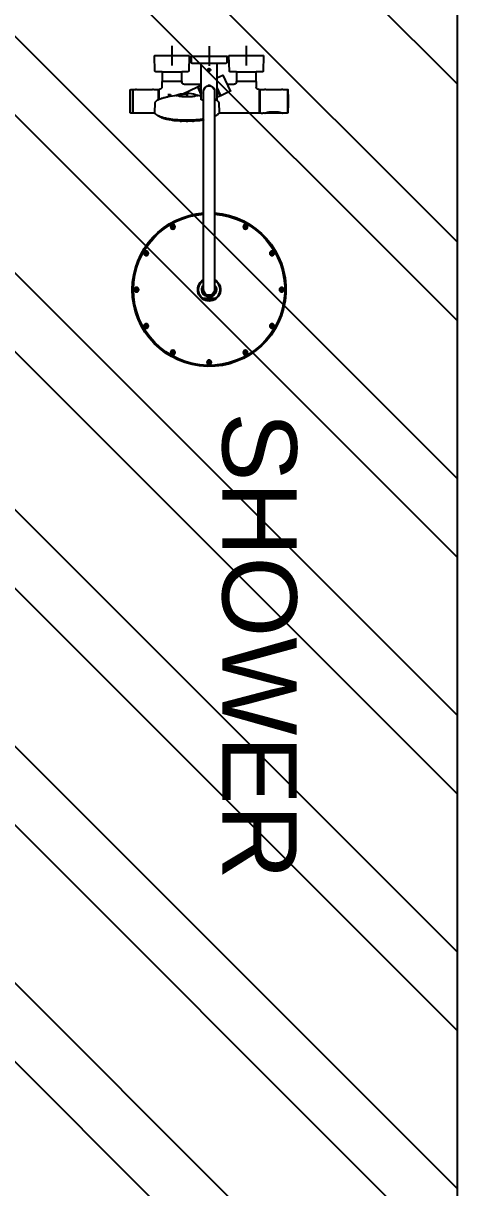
# Model space of a CAD drawing. Header units: centimetres. Extents: x -10658 to 14823, y -5448 to 3597.
# Drawn here: x -407.5 to -319.9, y 1234.8 to 1469.6 of the extents above; entities that cross this region are included whole.
import ezdxf

# ---------------------------------------------------------------- set-up
doc = ezdxf.new("R2010")
doc.units = ezdxf.units.CM
doc.header["$LTSCALE"] = 100
doc.header["$MEASUREMENT"] = 0
for name, color, linetype in [('A0-01 FLOOR PLANS$0$BATH FIXTURES', 85, 'Continuous'), ('A0-01 FLOOR PLANS$0$TEXT', 3, 'Continuous'), ('DIM IN', 1, 'Continuous'), ('HATCH', 8, 'Continuous'), ('SOURROUNDING$0$KERBSTONE', 11, 'Continuous')]:
    doc.layers.add(name, color=color, linetype=linetype)
doc.styles.add('A0-01 FLOOR PLANS$0$ART-PS-1', font='arial.ttf', dxfattribs={"height": 20})

# ---------------------------------------------------------------- blocks, each defined once
blk = doc.blocks.new('SOURROUNDING')
at = {"layer": 'SOURROUNDING$0$KERBSTONE', "lineweight": 13}
h = blk.add_hatch(dxfattribs=at)
h.set_pattern_fill('AR-HBONE', color=252, scale=5, angle=90)
h.paths.add_polyline_path([(-175, 1001.39), (-180.24, 999.4), (-175, 1003.26), (-175, 1910.07), (-189.19, 1904.68), (-175, 1915.15), (-175, 1965.25), (-177.79, 1965.57), (-175, 1966.16), (-175, 2515.31), (-190.95, 2509.26), (-175, 2521.02), (-175, 2569.63), (-179.55, 2570.15), (-175, 2571.11), (-175, 2808), (-890, 2808), (-890, 3028), (-1810, 3028), (-1810, 2511.19), (-1925, 2511.19), (-1925, 1979.72), (-1810, 1979.72), (-1810, 775), (-3028, 775), (-3028, 650), (-2728, 650), (-2448, 650), (-2428, 650), (-1382.07, 650), (-1382.07, 25), (-1257.59, 25), (-1257.07, 25), (-857.07, 25), (-732.07, 25), (-732.07, 668), (-175, 668)])
h.paths.add_polyline_path([(-1685, 828), (-1685, 2129.72), (-1770, 2129.72), (-1770, 2361.19), (-1685, 2361.19), (-1685, 2748), (-1220, 2748), (-1220, 2683), (-890, 2683), (-300, 2683), (-300, 788), (-590, 788), (-590, 793), (-817, 793), (-817, 713), (-1286.12, 713), (-1287.5, 828)], flags=16)
h.paths.add_polyline_path([(-1798.23, 1621.66), (-1726.11, 1621.66), (-1726.11, 1641.16), (-1798.23, 1641.16)], flags=16)
h.paths.add_polyline_path([(-1563.97, 2964.65), (-999.2, 2964.65), (-999.2, 3018.34), (-1563.97, 3018.34)], flags=16)
blk = doc.blocks.new('A0-01 FLOOR PLANS$0$Bath_ShowerHead_D-31_01')
for p, q in [((-7.5, 0.08), (-7.5, -3.92)), ((0, 0), (0, -4)), ((7.5, 0.08), (7.5, -3.92)), ((-11, -1.97), (-10.92, -5.04)), ((-4.05, -1.92), (-10.95, -1.92)), ((-5.5, -1.92), (-9.5, -1.92)), ((-4.08, -5.04), (-4, -1.97)), ((-3.55, -2.02), (-3.55, -3.4)), ((3.53, -2), (-3.53, -2)), ((2, -2), (-2, -2)), ((3.55, -3.4), (3.55, -2.02)), ((4, -1.97), (4.08, -5.04)), ((10.95, -1.92), (4.05, -1.92)), ((9.5, -1.92), (5.5, -1.92)), ((10.92, -5.04), (11, -1.97)), ((-3.45, -3.5), (3.45, -3.5)), ((-1.57, -3.5), (-1.57, -10.83)), ((-0.17, -4.82), (-0.09, -4.67)), ((-0.09, -4.67), (0.09, -4.67)), ((0.09, -4.67), (0.17, -4.82)), ((1.57, -10.83), (1.57, -3.5)), ((-5.5, -5.22), (-9.5, -5.22)), ((-9.43, -5.22), (-9.43, -7.1)), ((-5.57, -7.1), (-5.57, -5.22)), ((-4.31, -9.04), (-2.83, -5.87)), ((-1.57, -6.4), (-2.76, -5.85)), ((-0.09, -4.97), (-0.17, -4.82)), ((0.09, -4.97), (-0.09, -4.97)), ((0.17, -4.82), (0.09, -4.97)), ((9.5, -5.22), (5.5, -5.22)), ((5.57, -5.22), (5.57, -7.1)), ((9.43, -7.1), (9.43, -5.22)), ((-15.89, -13.37), (-15.89, -8.87)), ((-14.94, -8.72), (-15.74, -8.72)), ((-14.42, -8.77), (-14.62, -8.77)), ((-11.62, -8.77), (-14.42, -8.77)), ((-11.42, -8.77), (-11.62, -8.77)), ((-10.24, -8.72), (-11.1, -8.72)), ((-10.22, -8.74), (-10.22, -13.5)), ((-10.15, -9.32), (-10.22, -9.32)), ((-10.22, -9.35), (-10.15, -9.35)), ((-10.15, -13.5), (-10.15, -8.74)), ((-9.99, -8.72), (-10.13, -8.72)), ((-9.5, -7.14), (-9.5, -8.22)), ((-9.48, -7.12), (-5.52, -7.12)), ((-5.5, -7.26), (-5.5, -7.14)), ((-3.68, -7.69), (-5.06, -7.69)), ((-4.28, -9.11), (-2.38, -10)), ((-1.57, -8.37), (-2.31, -9.97)), ((-2.2, -10.05), (-1.57, -8.69)), ((-1.1, -9.12), (-1.1, -13.17)), ((-0.2, -7.97), (-0.25, -8)), ((-0.25, -8), (0.25, -8)), ((-0.25, -8), (-0.25, -8.05)), ((-0.2, -7.97), (0.2, -7.97)), ((-0.2, -8.05), (-0.2, -7.97)), ((0.25, -8), (0.2, -7.97)), ((0.2, -8.05), (0.2, -7.97)), ((0.25, -8.05), (0.25, -8)), ((1.1, -13.17), (1.1, -9.12)), ((5.06, -7.69), (1.57, -7.69)), ((2.18, -8.15), (1.57, -7.86)), ((2.2, -8.19), (1.57, -9.55)), ((1.57, -9.75), (2.28, -8.22)), ((2.23, -8.32), (2.17, -8.29)), ((5.46, -9.68), (2.31, -8.21)), ((5.5, -7.14), (5.5, -7.26)), ((5.52, -7.12), (9.48, -7.12)), ((9.5, -8.22), (9.5, -7.14)), ((10.13, -8.72), (10, -8.72)), ((10.15, -8.74), (10.15, -10.74)), ((10.23, -10.77), (10.23, -8.74)), ((11.1, -8.72), (10.25, -8.72)), ((11.62, -8.78), (11.43, -8.77)), ((14.42, -8.78), (11.62, -8.78)), ((14.42, -8.78), (11.62, -8.78)), ((14.42, -8.78), (14.42, -8.78)), ((14.62, -8.77), (14.42, -8.78)), ((15.75, -8.72), (14.95, -8.72)), ((15.35, -8.72), (15.35, -13.52)), ((15.9, -8.87), (15.9, -13.37)), ((-10.15, -9.94), (-10.22, -9.94)), ((-10.22, -10.53), (-10.15, -10.53)), ((-10.15, -11.71), (-10.22, -11.71)), ((-2.28, -9.9), (-2.17, -9.95)), ((-2.18, -10.09), (-1.57, -10.38)), ((-1.96, -11.55), (-2.02, -13.28)), ((2.45, -9.98), (2.44, -10.04)), ((2.46, -9.96), (2.45, -9.98)), ((2.7, -9.83), (2.7, -9.99)), ((4.45, -9.48), (4.45, -10.04)), ((4.45, -10.04), (4.45, -10.09)), ((4.45, -10.09), (4.45, -10.19)), ((4.47, -10.14), (4.47, -10.19)), ((4.5, -9.6), (4.5, -9.65)), ((4.5, -9.67), (4.5, -9.65)), ((4.5, -10.17), (4.5, -9.67)), ((5.86, -9.73), (5.83, -9.72)), ((6.5, -10.04), (6.5, -9.98)), ((7.77, -9.74), (7.77, -10.08)), ((8.32, -9.74), (7.77, -9.74)), ((10.23, -9.57), (10.15, -9.49)), ((10.96, -13.28), (10.9, -11.55)), ((-15.74, -13.52), (-14.94, -13.52)), ((-14.8, -13.52), (-11.23, -13.52)), ((-14.01, -13.32), (-14.01, -13.32)), ((-14.01, -13.32), (-12.02, -13.32)), ((-12.02, -13.32), (-12.02, -13.32)), ((-11.09, -13.52), (-10.82, -13.52)), ((-10.51, -13.52), (-10.24, -13.52)), ((-10.22, -12.3), (-10.15, -12.3)), ((-10.15, -12.89), (-10.22, -12.89)), ((-10.22, -12.92), (-10.15, -12.92)), ((-10.13, -13.52), (-1.97, -13.52)), ((-1.1, -13.17), (-1.1, -45.07)), ((1.1, -45.07), (1.1, -13.17)), ((10.91, -13.52), (15.75, -13.52)), ((-7.39, -36.42), (-7.54, -36.51)), ((-7.54, -36.51), (-7.49, -36.59)), ((-7.49, -36.59), (-7.34, -36.51)), ((-7.39, -36.23), (-7.47, -36.28)), ((-7.47, -36.28), (-7.39, -36.42)), ((-7.43, -36.45), (-7.38, -36.54)), ((-7.33, -36.33), (-7.42, -36.38)), ((-7.3, -36.37), (-7.39, -36.23)), ((-7.34, -36.51), (-7.25, -36.66)), ((-7.31, -36.56), (-7.22, -36.51)), ((-7.15, -36.29), (-7.3, -36.37)), ((-7.21, -36.43), (-7.26, -36.35)), ((-7.25, -36.46), (-7.1, -36.37)), ((-7.17, -36.61), (-7.25, -36.46)), ((-7.25, -36.66), (-7.17, -36.61)), ((-7.1, -36.37), (-7.15, -36.29)), ((7.15, -36.29), (7.1, -36.37)), ((7.1, -36.37), (7.25, -36.46)), ((7.3, -36.37), (7.15, -36.29)), ((7.25, -36.46), (7.17, -36.61)), ((7.17, -36.61), (7.25, -36.66)), ((7.26, -36.35), (7.21, -36.43)), ((7.22, -36.51), (7.31, -36.56)), ((7.25, -36.66), (7.34, -36.51)), ((7.39, -36.23), (7.3, -36.37)), ((7.42, -36.38), (7.33, -36.33)), ((7.34, -36.51), (7.49, -36.59)), ((7.38, -36.54), (7.43, -36.45)), ((7.47, -36.28), (7.39, -36.23)), ((7.39, -36.42), (7.47, -36.28)), ((7.54, -36.51), (7.39, -36.42)), ((7.49, -36.59), (7.54, -36.51)), ((-12.84, -41.65), (-12.89, -41.73)), ((-12.89, -41.73), (-12.75, -41.82)), ((-12.7, -41.73), (-12.84, -41.65)), ((-12.75, -41.82), (-12.83, -41.97)), ((-12.83, -41.97), (-12.75, -42.02)), ((-12.74, -41.7), (-12.79, -41.79)), ((-12.77, -41.86), (-12.69, -41.91)), ((-12.75, -42.02), (-12.66, -41.87)), ((-12.61, -41.58), (-12.7, -41.73)), ((-12.58, -41.74), (-12.67, -41.69)), ((-12.66, -41.87), (-12.51, -41.95)), ((-12.53, -41.63), (-12.61, -41.58)), ((-12.61, -41.78), (-12.53, -41.63)), ((-12.46, -41.87), (-12.61, -41.78)), ((-12.61, -41.9), (-12.56, -41.81)), ((-12.51, -41.95), (-12.46, -41.87)), ((12.61, -41.78), (12.46, -41.87)), ((12.46, -41.87), (12.51, -41.95)), ((12.51, -41.95), (12.66, -41.87)), ((12.61, -41.58), (12.53, -41.63)), ((12.53, -41.63), (12.61, -41.78)), ((12.56, -41.81), (12.61, -41.9)), ((12.67, -41.69), (12.58, -41.74)), ((12.7, -41.73), (12.61, -41.58)), ((12.66, -41.87), (12.75, -42.02)), ((12.69, -41.91), (12.77, -41.86)), ((12.84, -41.65), (12.7, -41.73)), ((12.79, -41.79), (12.74, -41.7)), ((12.75, -41.82), (12.89, -41.73)), ((12.83, -41.97), (12.75, -41.82)), ((12.75, -42.02), (12.83, -41.97)), ((12.89, -41.73), (12.84, -41.65)), ((-1.1, -45.07), (-1.1, -49.12)), ((1.1, -49.12), (1.1, -45.07)), ((-14.86, -49.07), (-14.86, -49.17)), ((-14.69, -49.07), (-14.86, -49.07)), ((-14.86, -49.17), (-14.69, -49.17)), ((-14.74, -49.07), (-14.74, -49.17)), ((-14.69, -48.9), (-14.69, -49.07)), ((-14.59, -48.9), (-14.69, -48.9)), ((-14.59, -49.02), (-14.69, -49.02)), ((-14.69, -49.17), (-14.69, -49.34)), ((-14.69, -49.22), (-14.59, -49.22)), ((-14.59, -49.07), (-14.59, -48.9)), ((-14.42, -49.07), (-14.59, -49.07)), ((-14.59, -49.17), (-14.42, -49.17)), ((-14.59, -49.34), (-14.59, -49.17)), ((-14.54, -49.17), (-14.54, -49.07)), ((-14.42, -49.17), (-14.42, -49.07)), ((-2.2, -49.79), (-2.2, -48.45)), ((-1.3, -47.42), (-1.1, -47.42)), ((1.1, -47.42), (1.3, -47.42)), ((2.2, -48.45), (2.2, -49.79)), ((14.59, -49.07), (14.42, -49.07)), ((14.42, -49.07), (14.42, -49.17)), ((14.42, -49.17), (14.59, -49.17)), ((14.54, -49.07), (14.54, -49.17)), ((14.69, -48.9), (14.59, -48.9)), ((14.59, -48.9), (14.59, -49.07)), ((14.69, -49.02), (14.59, -49.02)), ((14.59, -49.17), (14.59, -49.34)), ((14.59, -49.22), (14.69, -49.22)), ((14.69, -49.07), (14.69, -48.9)), ((14.86, -49.07), (14.69, -49.07)), ((14.69, -49.34), (14.69, -49.17)), ((14.69, -49.17), (14.86, -49.17)), ((14.74, -49.17), (14.74, -49.07)), ((14.86, -49.17), (14.86, -49.07)), ((-14.69, -49.34), (-14.59, -49.34)), ((-1.01, -50.82), (-1.3, -50.82)), ((-0.9, -50.82), (-1.01, -50.82)), ((0.9, -50.82), (-0.9, -50.82)), ((-0.45, -50.32), (-0.57, -50.32)), ((-0.45, -50.32), (0.45, -50.32)), ((0.57, -50.32), (0.45, -50.32)), ((1.01, -50.82), (0.9, -50.82)), ((1.3, -50.82), (1.01, -50.82)), ((14.59, -49.34), (14.69, -49.34)), ((-12.75, -56.22), (-12.83, -56.27)), ((-12.83, -56.27), (-12.75, -56.42)), ((-12.69, -56.33), (-12.77, -56.38)), ((-12.66, -56.37), (-12.75, -56.22)), ((-12.51, -56.29), (-12.66, -56.37)), ((-12.56, -56.43), (-12.61, -56.34)), ((-12.46, -56.37), (-12.51, -56.29)), ((12.51, -56.29), (12.46, -56.37)), ((12.66, -56.37), (12.51, -56.29)), ((12.61, -56.34), (12.56, -56.43)), ((12.75, -56.22), (12.66, -56.37)), ((12.77, -56.38), (12.69, -56.33)), ((12.83, -56.27), (12.75, -56.22)), ((12.75, -56.42), (12.83, -56.27)), ((-12.75, -56.42), (-12.89, -56.51)), ((-12.89, -56.51), (-12.84, -56.59)), ((-12.84, -56.59), (-12.7, -56.51)), ((-12.79, -56.45), (-12.74, -56.54)), ((-12.7, -56.51), (-12.61, -56.66)), ((-12.67, -56.55), (-12.58, -56.5)), ((-12.61, -56.46), (-12.46, -56.37)), ((-12.53, -56.61), (-12.61, -56.46)), ((-12.61, -56.66), (-12.53, -56.61)), ((12.46, -56.37), (12.61, -56.46)), ((12.61, -56.46), (12.53, -56.61)), ((12.53, -56.61), (12.61, -56.66)), ((12.58, -56.5), (12.67, -56.55)), ((12.61, -56.66), (12.7, -56.51)), ((12.7, -56.51), (12.84, -56.59)), ((12.74, -56.54), (12.79, -56.45)), ((12.89, -56.51), (12.75, -56.42)), ((12.84, -56.59), (12.89, -56.51)), ((-7.49, -61.65), (-7.54, -61.73)), ((-7.54, -61.73), (-7.39, -61.82)), ((-7.34, -61.73), (-7.49, -61.65)), ((-7.39, -61.82), (-7.47, -61.96)), ((-7.47, -61.96), (-7.39, -62.01)), ((-7.38, -61.7), (-7.43, -61.79)), ((-7.42, -61.86), (-7.33, -61.91)), ((-7.39, -62.01), (-7.3, -61.87)), ((-7.25, -61.58), (-7.34, -61.73)), ((-7.22, -61.73), (-7.31, -61.68)), ((-7.3, -61.87), (-7.15, -61.95)), ((-7.26, -61.89), (-7.21, -61.81)), ((-7.17, -61.63), (-7.25, -61.58)), ((-7.25, -61.78), (-7.17, -61.63)), ((-7.1, -61.87), (-7.25, -61.78)), ((-7.15, -61.95), (-7.1, -61.87)), ((7.25, -61.78), (7.1, -61.87)), ((7.1, -61.87), (7.15, -61.95)), ((7.15, -61.95), (7.3, -61.87)), ((7.25, -61.58), (7.17, -61.63)), ((7.17, -61.63), (7.25, -61.78)), ((7.21, -61.81), (7.26, -61.89)), ((7.31, -61.68), (7.22, -61.73)), ((7.34, -61.73), (7.25, -61.58)), ((7.3, -61.87), (7.39, -62.01)), ((7.33, -61.91), (7.42, -61.86)), ((7.49, -61.65), (7.34, -61.73)), ((7.43, -61.79), (7.38, -61.7)), ((7.39, -61.82), (7.54, -61.73)), ((7.47, -61.96), (7.39, -61.82)), ((7.39, -62.01), (7.47, -61.96)), ((7.54, -61.73), (7.49, -61.65)), ((-0.05, -63.71), (-0.22, -63.71)), ((-0.22, -63.71), (-0.22, -63.81)), ((-0.22, -63.81), (-0.05, -63.81)), ((-0.1, -63.71), (-0.1, -63.81)), ((0.05, -63.54), (-0.05, -63.54)), ((-0.05, -63.54), (-0.05, -63.71)), ((0.05, -63.66), (-0.05, -63.66)), ((-0.05, -63.81), (-0.05, -63.98)), ((-0.05, -63.86), (0.05, -63.86)), ((-0.05, -63.98), (0.05, -63.98)), ((0.05, -63.71), (0.05, -63.54)), ((0.22, -63.71), (0.05, -63.71)), ((0.05, -63.81), (0.22, -63.81)), ((0.05, -63.98), (0.05, -63.81)), ((0.1, -63.81), (0.1, -63.71)), ((0.22, -63.81), (0.22, -63.71))]:
    blk.add_line(p, q)
for centre, radius in [((0, -4.82), 0.246), ((0, -4.82), 0.18), ((-7.32, -36.44), 0.45), ((-7.32, -36.44), 0.41), ((7.32, -36.44), 0.45), ((7.32, -36.44), 0.41), ((-12.68, -41.8), 0.45), ((-12.68, -41.8), 0.41), ((12.68, -41.8), 0.45), ((12.68, -41.8), 0.41), ((-14.64, -49.12), 0.45), ((-14.64, -49.12), 0.41), ((14.64, -49.12), 0.45), ((14.64, -49.12), 0.41), ((-12.68, -56.44), 0.45), ((-12.68, -56.44), 0.41), ((12.68, -56.44), 0.45), ((12.68, -56.44), 0.41), ((-7.32, -61.8), 0.45), ((-7.32, -61.8), 0.41), ((0, -63.76), 0.45), ((0, -63.76), 0.41), ((7.32, -61.8), 0.45), ((7.32, -61.8), 0.41)]:
    blk.add_circle(centre, radius)
for centre, radius, start, end in [((-10.95, -1.97), 0.05, 90, 181.5), ((-4.05, -1.97), 0.05, 358.5, 90), ((-3.53, -2.02), 0.02, 90, 180), ((3.53, -2.02), 0.02, 0, 90), ((4.05, -1.97), 0.05, 90, 181.5), ((10.95, -1.97), 0.05, 358.5, 90), ((-3.45, -3.4), 0.1, 180, 270), ((0, -4.82), 0.3, 255, 195), ((3.45, -3.4), 0.1, 270, 0), ((-10.77, -5.04), 0.15, 181.5, 268.1235), ((-7.5, 94.76), 100, 268.1235, 268.854), ((-7.5, 94.76), 100, 271.146, 271.8765), ((-4.23, -5.04), 0.15, 271.8765, 358.5), ((-2.78, -5.89), 0.05, 65, 155), ((4.23, -5.04), 0.15, 181.5, 268.1235), ((7.5, 94.76), 100, 268.1235, 268.854), ((7.5, 94.76), 100, 271.146, 271.8765), ((10.77, -5.04), 0.15, 271.8765, 358.5), ((84.08, -11.12), 100, 178.7132, 181.2877), ((-15.74, -8.87), 0.15, 90.4837, 180.0005), ((-14.49, -6.71), 2.06, 259.3919, 261.1025), ((-14.43, -6.33), 2.44, 260.7742, 265.5339), ((-11.61, -6.33), 2.44, 274.4645, 279.2276), ((-11.51, -6.98), 1.78, 279.0316, 280.3594), ((-10.24, -8.74), 0.02, 0, 90), ((-10.13, -8.74), 0.02, 90, 180), ((-10, -8.22), 0.5, 270.4238, 359.5853), ((-9.48, -7.14), 0.02, 90, 180), ((-9.41, -7.1), 0.02, 180, 270), ((-5.59, -7.1), 0.02, 270, 0), ((-5.52, -7.14), 0.02, 0, 90), ((-5.06, -7.26), 0.444, 181.5907, 267.0077), ((-4.26, -9.06), 0.05, 155, 245), ((0, -9.12), 1.13, 102.7838, 191.5041), ((0, -9.12), 1.1, 0, 180), ((0, -9.12), 1.13, 0, 77.1991), ((0, -9.12), 1.13, 347.0955, 0), ((2.18, -8.27), 0.02, 155, 245), ((2.17, -8.18), 0.03, 335, 65), ((2.3, -8.23), 0.02, 65, 155), ((5.06, -7.26), 0.444, 271.3582, 358.5138), ((5.52, -7.14), 0.02, 90, 180), ((5.59, -7.1), 0.02, 180, 270), ((9.41, -7.1), 0.02, 270, 0), ((9.48, -7.14), 0.02, 0, 90), ((10, -8.22), 0.497, 180.2837, 270.0504), ((10.13, -8.74), 0.02, 0, 90), ((10.25, -8.74), 0.02, 90, 180), ((11.1, -8.77), 0.0505, 46.9195, 89.7895), ((11.61, -6.44), 2.33, 260.4502, 265.432), ((11.23, -8.77), 0.0307, 68.4365, 95.6982), ((14.44, -6.44), 2.33, 274.5661, 279.5519), ((14.82, -8.77), 0.0307, 84.3084, 113.464), ((14.95, -8.77), 0.0505, 90.2105, 133.0804), ((15.75, -8.87), 0.15, 359.9994, 90.499), ((-84.07, -11.12), 100, 358.7126, 1.287), ((-2.36, -9.95), 0.05, 245, 335), ((-2.17, -10.06), 0.03, 155, 245), ((-2.18, -9.97), 0.02, 335, 65), ((-1.53, -10.83), 0.03, 180, 262.9292), ((0, 1.55), 12.5, 262.9292, 264.9514), ((0, 1.55), 12.5, 275.0486, 277.0708), ((1.53, -10.83), 0.03, 277.0708, 0), ((-1.86, 11.13), 21.49, 279.1725, 281.6283), ((2.77, -9.83), 0.0688, 110.5785, 179.6732), ((4.52, -9.6), 0.02, 89.4549, 180), ((4.47, -14.33), 4.75, 70.3229, 89.4549), ((4.74, -17.38), 7.73, 81.8576, 85.6981), ((6.18, -10.01), 0.0683, 17.0873, 69.4893), ((6.18, -10.03), 0.0688, 27.4358, 69.422), ((10.8, 11.12), 21.49, 258.3745, 263.3006), ((-15.74, -13.37), 0.15, 179.9997, 270.0108), ((-14.01, -15.69), 2.36, 89.9874, 113.2654), ((-14.81, -13.47), 0.0472, 176.4407, 249.6056), ((-14.04, -15.57), 2.19, 89.1588, 110.5651), ((-12.02, -15.69), 2.36, 66.7399, 90.0119), ((-12.03, -15.83), 2.45, 70.5873, 89.6922), ((-11.22, -13.47), 0.0475, 288.6919, 2.8285), ((-10.77, -14.08), 0.56, 94.061, 94.739), ((-10.82, -13.51), 0.0147, 276.3407, 278.3544), ((-10.66, -15.82), 2.3, 86.2644, 93.6304), ((-10.66, -16.5), 2.98, 87.2513, 90.9598), ((-10.48, -12.57), 0.953, 267.5377, 268.1419), ((-10.51, -13.5), 0.0168, 261.4715, 263.6935), ((-10.52, -13.61), 0.0874, 84.5355, 86.4641), ((-10.24, -13.5), 0.02, 270, 0), ((-10.13, -13.5), 0.02, 180, 270), ((15.75, -13.37), 0.15, 269.9564, 0), ((4.8, -6.63), 8.53, 269.8368, 272.5731), ((4.93, -2.23), 12.92, 271.1539, 273.6573), ((5.2, -2.65), 12.48, 272.5174, 275.0502), ((5.51, -3.42), 11.7, 273.8933, 276.5191), ((5.86, -4.52), 10.57, 275.3173, 278.1182), ((6.26, -5.88), 9.16, 276.8331, 279.913), ((6.72, -7.42), 7.57, 278.4883, 282.0418), ((7.09, -8.34), 6.6, 280.5691, 283.982), ((0, -49.12), 15.5, 94.0697, 0), ((0, -49.12), 15.32, 94.1175, 0), ((0, -49.12), 15.3, 94.123, 0), ((0, -49.12), 15.29, 94.1256, 0), ((0, -49.12), 15.27, 94.131, 0), ((0, -49.12), 15.5, 0, 85.9303), ((0, -49.12), 15.32, 0, 85.8825), ((0, -49.12), 15.3, 0, 85.877), ((0, -49.12), 15.29, 0, 85.8744), ((0, -49.12), 15.27, 0, 85.869), ((0, -49.12), 2.3, 169.228, 190.772), ((0, -49.12), 2.3, 162.9301, 169.228), ((0, -49.12), 2.3, 118.5719, 162.9284), ((-2.17, -48.45), 0.03, 162.9301, 180), ((0, -49.12), 2.15, 127.2488, 232.7512), ((0, -49.12), 1.47, 138.4433, 0), ((0, -49.12), 1.35, 144.5691, 0), ((0, -49.12), 1.33, 145.7987, 244.4562), ((0, -49.12), 2.15, 124.3637, 127.2488), ((0, -49.12), 2.15, 120.7723, 124.3637), ((0, -49.12), 1.1, 180, 0), ((0, -49.12), 1.33, 295.5438, 34.2013), ((0, -49.12), 2.3, 17.0716, 61.4281), ((0, -49.12), 2.15, 55.6363, 59.2277), ((0, -49.12), 1.47, 0, 41.5567), ((0, -49.12), 1.35, 0, 35.4309), ((0, -49.12), 2.15, 52.7512, 55.6363), ((0, -49.12), 2.15, 307.2488, 52.7512), ((0, -49.12), 2.3, 10.772, 17.0699), ((2.17, -48.45), 0.03, 0, 17.0699), ((0, -49.12), 2.3, 349.228, 10.772), ((0, -49.12), 2.3, 190.772, 197.0699), ((-2.17, -49.79), 0.03, 180, 197.0699), ((0, -49.12), 2.3, 197.0716, 342.9284), ((0, -49.12), 2.15, 232.7512, 235.6363), ((0, -49.12), 2.15, 235.6363, 304.3637), ((0, -49.12), 2.15, 304.3637, 307.2488), ((0, -49.12), 2.3, 342.9301, 349.228), ((2.17, -49.79), 0.03, 342.9301, 0)]:
    blk.add_arc(centre, radius, start, end)
for centre, major_axis, ratio, start_param, end_param in [((-5.06, -7.19), (0, 0.5), 1, 3.091409, 3.141593), ((2.72, -9.83), (0.02, 0), 0.241922, 3.141593, 3.167236), ((4.47, -14.05), (-4.73, 0), 0.970296, 4.728297, 5.086392), ((4.47, -14.22), (4.73, 0), 0.970296, 1.196063, 1.554861), ((4.47, -14.24), (4.73, 0), 0.970296, 1.196793, 1.554888), ((-2.17, -48.45), (-0.0287, 0.0088), 0.989207, 0, 0.288551), ((2.17, -48.45), (-0.0287, -0.0088), 0.989207, 2.853042, 3.141593), ((-2.17, -49.79), (-0.0287, -0.0088), 0.989207, 5.994634, 6.283185), ((2.17, -49.79), (0.0287, -0.0088), 0.989207, 0, 0.288551)]:
    blk.add_ellipse(centre, major_axis=major_axis, ratio=ratio, start_param=start_param, end_param=end_param)
for points, degree, knots in [([(-14.87, -8.73), (-14.88, -8.73), (-14.91, -8.73), (-14.93, -8.72), (-14.93, -8.72), (-14.94, -8.72), (-14.94, -8.72), (-14.94, -8.72), (-14.95, -8.72)], 3, [0, 0, 0, 0, 0.245741, 0.69191, 0.916224, 0.957728, 0.982787, 1, 1, 1, 1]), ([(-11.1, -8.72), (-11.1, -8.72), (-11.11, -8.72), (-11.11, -8.72), (-11.11, -8.72), (-11.12, -8.72), (-11.15, -8.73), (-11.18, -8.73), (-11.19, -8.74)], 3, [0, 0, 0, 0, 0.015565, 0.048335, 0.127827, 0.377073, 0.755534, 1, 1, 1, 1]), ([(-1.44, -10.86), (-1.47, -10.88), (-1.56, -10.94), (-1.67, -11.03), (-1.78, -11.13), (-1.87, -11.25), (-1.94, -11.39), (-1.95, -11.49), (-1.96, -11.55)], 3, [0.5801674, 0.5801674, 0.5801674, 0.5801674, 0.6259358, 0.696701, 0.7574415, 0.8282146, 0.9090569, 1, 1, 1, 1]), ([(-1.57, -10.56), (-1.58, -10.52), (-1.6, -10.44), (-1.63, -10.37), (-1.63, -10.34)], 3, [0.5121966, 0.5121966, 0.5121966, 0.5121966, 0.6261046, 0.7145426, 0.7145426, 0.7145426, 0.7145426]), ([(2.44, -10.04), (2.44, -10.06), (2.44, -10.08), (2.45, -10.1), (2.45, -10.1)], 3, [0, 0, 0, 0, 0.0633839, 0.1139324, 0.1139324, 0.1139324, 0.1139324]), ([(2.45, -9.97), (2.45, -9.97), (2.45, -9.97), (2.45, -9.97), (2.45, -9.98), (2.45, -9.98), (2.45, -9.98)], 5, [0.49842013, 0.49842013, 0.49842013, 0.49842013, 0.49842013, 0.49842013, 0.50000075, 0.51157507, 0.51157507, 0.51157507, 0.51157507, 0.51157507, 0.51157507]), ([(2.7, -9.8), (2.7, -9.81), (2.66, -9.82), (2.59, -9.85), (2.52, -9.88), (2.48, -9.92), (2.47, -9.94), (2.46, -9.94)], 3, [0.4254993, 0.4254993, 0.4254993, 0.4254993, 0.4526311, 0.5889127, 0.7344681, 0.8892637, 0.9254156, 0.9254156, 0.9254156, 0.9254156]), ([(2.62, -9.91), (2.62, -9.91), (2.62, -9.91), (2.62, -9.89), (2.63, -9.87), (2.67, -9.85), (2.68, -9.84), (2.69, -9.84)], 3, [0.4958252, 0.4958252, 0.4958252, 0.4958252, 0.5, 0.5, 0.5625, 0.5625, 0.58796867, 0.58796867, 0.58796867, 0.58796867]), ([(4.47, -10.19), (4.23, -10.19), (3.98, -10.18), (3.65, -10.16), (3.54, -10.15), (3.34, -10.13), (3.25, -10.12), (3.08, -10.09), (3, -10.08), (2.87, -10.05), (2.81, -10.03), (2.68, -9.99), (2.63, -9.96), (2.62, -9.92)], 3, [0, 0, 0, 0, 0.125, 0.125, 0.1875, 0.1875, 0.25, 0.25, 0.3125, 0.3125, 0.375, 0.375, 0.4856991, 0.4856991, 0.4856991, 0.4856991]), ([(2.7, -9.87), (2.66, -9.89), (2.65, -9.91), (2.65, -9.94), (2.66, -9.96), (2.67, -9.98)], 3, [0.4257206, 0.4257206, 0.4257206, 0.4257206, 0.5, 0.5, 0.5536818, 0.5536818, 0.5536818, 0.5536818]), ([(4.45, -9.48), (4.45, -9.47), (4.45, -9.47), (4.44, -9.47), (4.44, -9.46), (4.44, -9.46), (4.43, -9.46), (4.42, -9.45), (4.41, -9.45), (4.4, -9.45), (4.4, -9.45), (4.4, -9.45)], 3, [0, 0, 0, 0, 0.059506, 0.159563, 0.245992, 0.329643, 0.42315, 0.565802, 0.784627, 0.970374, 1, 1, 1, 1]), ([(6.32, -9.92), (6.32, -9.94), (6.31, -9.95), (6.26, -9.98), (6.23, -10), (6.14, -10.03), (6.08, -10.05), (5.95, -10.08), (5.87, -10.09), (5.61, -10.13), (5.41, -10.15), (4.96, -10.18), (4.72, -10.19), (4.47, -10.19)], 3, [0.5117194, 0.5117194, 0.5117194, 0.5117194, 0.5625, 0.5625, 0.625, 0.625, 0.6875, 0.6875, 0.75, 0.75, 0.875, 0.875, 1, 1, 1, 1]), ([(4.55, -9.65), (4.54, -9.65), (4.54, -9.65), (4.53, -9.65), (4.52, -9.65), (4.51, -9.65), (4.5, -9.66), (4.5, -9.66), (4.5, -9.67), (4.5, -9.67), (4.5, -9.67)], 3, [0, 0, 0, 0, 0.076286, 0.279716, 0.508547, 0.661979, 0.772982, 0.883151, 0.998032, 1, 1, 1, 1]), ([(5.39, -9.67), (5.53, -9.68), (5.67, -9.7), (5.87, -9.73), (5.95, -9.74), (6.08, -9.77), (6.14, -9.79), (6.23, -9.82), (6.26, -9.84), (6.31, -9.87), (6.32, -9.89), (6.32, -9.91), (6.32, -9.91), (6.32, -9.91)], 3, [0.1647399, 0.1647399, 0.1647399, 0.1647399, 0.25, 0.25, 0.3125, 0.3125, 0.375, 0.375, 0.4375, 0.4375, 0.5, 0.5, 0.5032189, 0.5032189, 0.5032189, 0.5032189]), ([(6.27, -9.97), (6.29, -9.96), (6.3, -9.94), (6.3, -9.91), (6.29, -9.89), (6.24, -9.86), (6.21, -9.84), (6.11, -9.81), (6.06, -9.79), (5.93, -9.77), (5.85, -9.75), (5.68, -9.73), (5.6, -9.72), (5.5, -9.71)], 3, [0.4482744, 0.4482744, 0.4482744, 0.4482744, 0.5, 0.5, 0.5625, 0.5625, 0.625, 0.625, 0.6875, 0.6875, 0.75, 0.75, 0.8100245, 0.8100245, 0.8100245, 0.8100245]), ([(5.89, -9.73), (5.88, -9.73), (5.88, -9.73), (5.87, -9.73), (5.85, -9.72), (5.83, -9.72), (5.83, -9.72)], 3, [0.74785872, 0.74785872, 0.74785872, 0.74785872, 0.75028089, 0.75154772, 0.75733642, 0.76181543, 0.76181543, 0.76181543, 0.76181543]), ([(6.5, -9.98), (6.49, -9.96), (6.48, -9.93), (6.44, -9.89), (6.37, -9.85), (6.27, -9.81), (6.15, -9.78), (6.02, -9.75), (5.93, -9.74), (5.89, -9.73)], 3, [0, 0, 0, 0, 0.131987, 0.281792, 0.449255, 0.586344, 0.733125, 0.889496, 1, 1, 1, 1]), ([(6.18, -9.91), (6.17, -9.91), (6.17, -9.91), (6.14, -9.89), (6.11, -9.87), (6.08, -9.86)], 3, [0.0968, 0.0968, 0.0968, 0.0968, 0.125, 0.125, 0.2392713, 0.2392713, 0.2392713, 0.2392713]), ([(6.24, -10), (6.24, -10), (6.24, -9.98), (6.22, -9.95), (6.21, -9.93), (6.2, -9.93)], 3, [0, 0, 0, 0, 0.094437, 0.572572, 1, 1, 1, 1]), ([(6.49, -10.09), (6.49, -10.09), (6.5, -10.08), (6.5, -10.06), (6.5, -10.04)], 3, [0.8927078, 0.8927078, 0.8927078, 0.8927078, 0.923572, 1, 1, 1, 1]), ([(6.5, -10.05), (6.5, -10.05), (6.5, -10.05), (6.5, -10.05), (6.5, -10.04)], 3, [0.49985456, 0.49985456, 0.49985456, 0.49985456, 0.499857717, 0.505184623, 0.505184623, 0.505184623, 0.505184623]), ([(10.9, -11.55), (10.9, -11.5), (10.89, -11.42), (10.84, -11.3), (10.79, -11.21), (10.73, -11.15), (10.66, -11.07), (10.55, -10.97), (10.39, -10.86), (10.2, -10.76), (9.98, -10.66), (9.72, -10.56), (9.43, -10.47), (9.11, -10.39), (8.73, -10.3), (8.46, -10.25), (8.29, -10.22)], 3, [0, 0, 0, 0, 0.076639, 0.140286, 0.191004, 0.231676, 0.270773, 0.344619, 0.422888, 0.492029, 0.569644, 0.657173, 0.731485, 0.813325, 0.902766, 1, 1, 1, 1]), ([(-2.02, -13.28), (-2.02, -13.33), (-2.02, -13.41), (-1.98, -13.52), (-1.93, -13.61), (-1.87, -13.68), (-1.78, -13.78), (-1.63, -13.9), (-1.4, -14.04), (-1.21, -14.13), (-1.1, -14.18), (-1.1, -14.18)], 3, [0, 0, 0, 0, 0.0201993, 0.0389749, 0.0548851, 0.0680309, 0.0803254, 0.1107287, 0.1406106, 0.1698338, 0.17045, 0.17045, 0.17045, 0.17045]), ([(-1.32, -14.07), (-1.31, -14.08), (-1.26, -14.12), (-1.19, -14.18), (-1.13, -14.22), (-1.1, -14.23)], 3, [0.320972, 0.320972, 0.320972, 0.320972, 0.3458905, 0.4291154, 0.4686404, 0.4686404, 0.4686404, 0.4686404]), ([(1.1, -14.73), (1.24, -14.75), (1.56, -14.8), (2.13, -14.86), (2.83, -14.92), (3.61, -14.96), (4.4, -14.97), (5.2, -14.96), (5.99, -14.93), (6.68, -14.88), (7.29, -14.81), (7.82, -14.74), (8.33, -14.65), (8.79, -14.56), (9.2, -14.46), (9.54, -14.36), (9.83, -14.26), (10.07, -14.17), (10.25, -14.08), (10.41, -14), (10.55, -13.92), (10.66, -13.83), (10.76, -13.74), (10.84, -13.65), (10.91, -13.54), (10.96, -13.42), (10.96, -13.33), (10.96, -13.28)], 3, [0.3258306, 0.3258306, 0.3258306, 0.3258306, 0.3501234, 0.3796535, 0.4187131, 0.4577747, 0.4968356, 0.5358975, 0.5749598, 0.6140192, 0.6433242, 0.6726312, 0.7025236, 0.7336544, 0.7594589, 0.7859554, 0.810673, 0.8325632, 0.8516356, 0.8676157, 0.8855409, 0.9055164, 0.9198472, 0.9366347, 0.9558872, 0.9776111, 1, 1, 1, 1]), ([(9.45, -14.51), (9.54, -14.48), (9.71, -14.41), (9.92, -14.31), (10.09, -14.21), (10.19, -14.14), (10.24, -14.09), (10.26, -14.08)], 3, [0, 0, 0, 0, 0.132302, 0.2916949, 0.4034734, 0.5149699, 0.5620238, 0.5620238, 0.5620238, 0.5620238]), ([(1.1, -14.9), (1.11, -14.9), (1.32, -14.94), (1.73, -15), (2.38, -15.07), (3.08, -15.13), (3.77, -15.15), (4.24, -15.16), (4.47, -15.16)], 5, [0.90399804, 0.90399804, 0.90399804, 0.90399804, 0.90399804, 0.90399804, 0.90625, 0.9375, 0.96875, 1, 1, 1, 1, 1, 1]), ([(1.88, -15), (1.88, -15), (1.88, -15.01), (1.89, -15.02), (1.9, -15.03), (1.91, -15.04), (1.91, -15.04), (1.92, -15.05), (1.93, -15.05), (1.95, -15.05), (1.98, -15.06), (1.99, -15.06), (2, -15.06)], 3, [0, 0, 0, 0, 0.078849, 0.165941, 0.23991, 0.304842, 0.36235, 0.422637, 0.520357, 0.766738, 0.969433, 1, 1, 1, 1]), ([(2, -15.06), (2.01, -15.06), (2.03, -15.06), (2.06, -15.07), (2.09, -15.07), (2.11, -15.07), (2.13, -15.06), (2.14, -15.06), (2.15, -15.05), (2.16, -15.04), (2.16, -15.02), (2.16, -15.02), (2.16, -15.01)], 3, [0, 0, 0, 0, 0.136394, 0.294134, 0.458405, 0.64934, 0.704181, 0.759795, 0.824948, 0.900015, 0.980398, 1, 1, 1, 1]), ([(3.06, -15.12), (3.06, -15.12), (3.06, -15.13), (3.07, -15.14), (3.07, -15.15), (3.08, -15.16), (3.09, -15.16), (3.1, -15.17), (3.1, -15.17), (3.11, -15.17), (3.13, -15.17), (3.15, -15.17), (3.17, -15.18), (3.17, -15.18)], 3, [0, 0, 0, 0, 0.004737, 0.111726, 0.196853, 0.269065, 0.331169, 0.383075, 0.430362, 0.494221, 0.682743, 0.896328, 1, 1, 1, 1]), ([(3.17, -15.18), (3.18, -15.18), (3.19, -15.18), (3.22, -15.18), (3.26, -15.18), (3.28, -15.18), (3.29, -15.18), (3.31, -15.18), (3.32, -15.17), (3.33, -15.16), (3.34, -15.15), (3.34, -15.14), (3.34, -15.13), (3.34, -15.13)], 3, [0, 0, 0, 0, 0.066927, 0.215245, 0.362572, 0.517578, 0.682587, 0.723014, 0.771108, 0.831848, 0.902048, 0.978518, 1, 1, 1, 1]), ([(3.35, -15.13), (3.36, -15.13), (3.37, -15.13), (3.39, -15.13), (3.41, -15.13), (3.41, -15.13)], 3, [0.6390182, 0.6390182, 0.6390182, 0.6390182, 0.7543694, 0.9483646, 1, 1, 1, 1]), ([(3.41, -15.13), (3.42, -15.13), (3.44, -15.13), (3.48, -15.13), (3.5, -15.13), (3.52, -15.13), (3.53, -15.12), (3.55, -15.11), (3.56, -15.1), (3.56, -15.09), (3.56, -15.08), (3.56, -15.08)], 3, [0, 0, 0, 0, 0.135585, 0.313743, 0.503936, 0.629642, 0.717386, 0.799718, 0.882901, 0.972509, 1, 1, 1, 1]), ([(4.33, -15.17), (4.33, -15.17), (4.33, -15.18), (4.34, -15.19), (4.35, -15.2), (4.36, -15.21), (4.36, -15.21), (4.37, -15.21), (4.38, -15.22), (4.38, -15.22), (4.4, -15.22), (4.42, -15.22), (4.43, -15.22), (4.44, -15.22)], 3, [0, 0, 0, 0, 0.051707, 0.151707, 0.232823, 0.302041, 0.360979, 0.408736, 0.451413, 0.515564, 0.717797, 0.931323, 1, 1, 1, 1]), ([(4.44, -15.22), (4.45, -15.22), (4.46, -15.22), (4.49, -15.22), (4.53, -15.22), (4.56, -15.22), (4.56, -15.22), (4.58, -15.21), (4.59, -15.21), (4.6, -15.2), (4.61, -15.18), (4.61, -15.17), (4.61, -15.17)], 3, [0, 0, 0, 0, 0.090801, 0.237555, 0.381893, 0.531915, 0.710019, 0.747984, 0.801281, 0.861969, 0.933494, 1, 1, 1, 1]), ([(5.6, -15.13), (5.6, -15.13), (5.6, -15.14), (5.61, -15.15), (5.62, -15.17), (5.62, -15.17), (5.63, -15.18), (5.64, -15.18), (5.65, -15.18), (5.66, -15.18), (5.68, -15.18), (5.7, -15.18), (5.72, -15.18), (5.73, -15.18)], 3, [0, 0, 0, 0, 0.045652, 0.139085, 0.214141, 0.278103, 0.332441, 0.377213, 0.420253, 0.487307, 0.718989, 0.910147, 1, 1, 1, 1]), ([(5.73, -15.18), (5.73, -15.18), (5.75, -15.18), (5.78, -15.18), (5.81, -15.17), (5.83, -15.17), (5.84, -15.17), (5.85, -15.17), (5.86, -15.16), (5.87, -15.15), (5.88, -15.14), (5.88, -15.13), (5.88, -15.12)], 3, [0, 0, 0, 0, 0.076864, 0.239324, 0.400516, 0.569749, 0.685309, 0.731073, 0.786683, 0.853107, 0.930836, 1, 1, 1, 1]), ([(6.79, -15.04), (6.79, -15.04), (6.8, -15.05), (6.81, -15.06), (6.82, -15.06), (6.82, -15.06), (6.83, -15.07), (6.85, -15.07), (6.87, -15.07), (6.9, -15.06), (6.91, -15.06), (6.91, -15.06)], 3, [0.1457434, 0.1457434, 0.1457434, 0.1457434, 0.2030523, 0.2698241, 0.3285346, 0.3805531, 0.4353016, 0.5298208, 0.7657184, 0.9558164, 1, 1, 1, 1]), ([(6.91, -15.06), (6.92, -15.06), (6.94, -15.06), (6.97, -15.06), (7, -15.05), (7.02, -15.05), (7.03, -15.04), (7.04, -15.04), (7.05, -15.03), (7.06, -15.01), (7.06, -15), (7.06, -15)], 3, [0, 0, 0, 0, 0.122667, 0.293461, 0.466066, 0.66077, 0.72284, 0.783744, 0.853978, 0.934717, 1, 1, 1, 1]), ([(8.67, -14.74), (8.67, -14.74), (8.84, -14.7), (9, -14.65), (9.15, -14.61), (9.29, -14.56), (9.42, -14.52)], 5, [0.12454787, 0.12454787, 0.12454787, 0.12454787, 0.12454787, 0.12454787, 0.125, 0.15625, 0.15625, 0.15625, 0.15625, 0.15625, 0.15625])]:
    blk.add_open_spline(points, degree=degree, knots=knots)
for points, degree in [([(-10, -8.72), (-10, -8.72), (-10, -8.72), (-10, -8.72)], 3), ([(-5.5, -7.27), (-5.5, -7.26), (-5.5, -7.26), (-5.5, -7.26)], 3), ([(5.5, -7.26), (5.5, -7.26), (5.5, -7.26), (5.5, -7.27)], 3), ([(-1.96, -11.55), (-1.96, -11.55), (-1.96, -11.55), (-1.96, -11.55), (-1.96, -11.55), (-1.96, -11.55)], 5), ([(-1.47, -10.88), (-1.47, -10.87), (-1.47, -10.87), (-1.47, -10.86)], 3), ([(4.45, -9.63), (4.46, -9.63), (4.46, -9.63), (4.47, -9.63)], 3), ([(4.47, -9.66), (4.46, -9.66), (4.46, -9.66), (4.45, -9.66)], 3), ([(4.47, -10.14), (4.46, -10.14), (4.46, -10.14), (4.45, -10.14)], 3), ([(4.47, -9.63), (4.49, -9.63), (4.5, -9.63), (4.52, -9.63)], 3), ([(4.5, -9.66), (4.49, -9.66), (4.48, -9.66), (4.47, -9.66)], 3), ([(4.5, -10.14), (4.49, -10.14), (4.48, -10.14), (4.47, -10.14)], 3)]:
    blk.add_open_spline(points, degree=degree)
blk = doc.blocks.new('A0-01 FLOOR PLANS')
at = {"layer": 'A0-01 FLOOR PLANS$0$BATH FIXTURES', "xscale": -1}
blk.add_blockref('A0-01 FLOOR PLANS$0$Bath_ShowerHead_D-31_01', (-470, 1430), dxfattribs=at)
at = {"layer": 'A0-01 FLOOR PLANS$0$TEXT', "style": 'A0-01 FLOOR PLANS$0$ART-PS-1'}
blk.add_text('SHOWER', height=15, rotation=270, dxfattribs=at).set_placement((-467.32, 1356.18))

msp = doc.modelspace()

# ---------------------------------------------------------------- hatches: boundary and pattern name
at = {"layer": 'HATCH', "linetype": 'Continuous', "ltscale": 15}
h = msp.add_hatch(dxfattribs=at)
h.set_pattern_fill('ANSI32', color=1, scale=90, angle=90, style=0)
h.set_pattern_definition([(135, (100, 35), (-23.86485, -23.86485), []), (135, (100, 50.91), (-23.86485, -23.86485), [])])
h.paths.add_polyline_path([(-320, 2663), (-870, 2663), (-870, 2173), (-870, 2023), (-890, 2023), (-890, 2173), (-1240, 2173), (-1240, 2728), (-1487.56, 2728), (-1556.27, 2728), (-1665, 2728), (-1665, 848), (-890, 848), (-890, 998), (-870, 998), (-870, 813), (-570, 813), (-320, 808)])

# ---------------------------------------------------------------- linework, layer by layer
at = {"color": 6}
msp.add_lwpolyline([(-870, 2173), (-870, 2663), (-320, 2663), (-320, 808), (-570, 808), (-570, 813), (-870, 813), (-870, 998), (-890, 998), (-890, 848), (-1665, 848), (-1665, 2728), (-1561.91, 2728), (-1561.91, 2748)], dxfattribs=at)

# ---------------------------------------------------------------- block references
at = {"layer": 'DIM IN'}
for name, p in [('SOURROUNDING', (0, 0)), ('A0-01 FLOOR PLANS', (100, 35))]:
    msp.add_blockref(name, p, dxfattribs=at)

doc.saveas('drawing.dxf')
